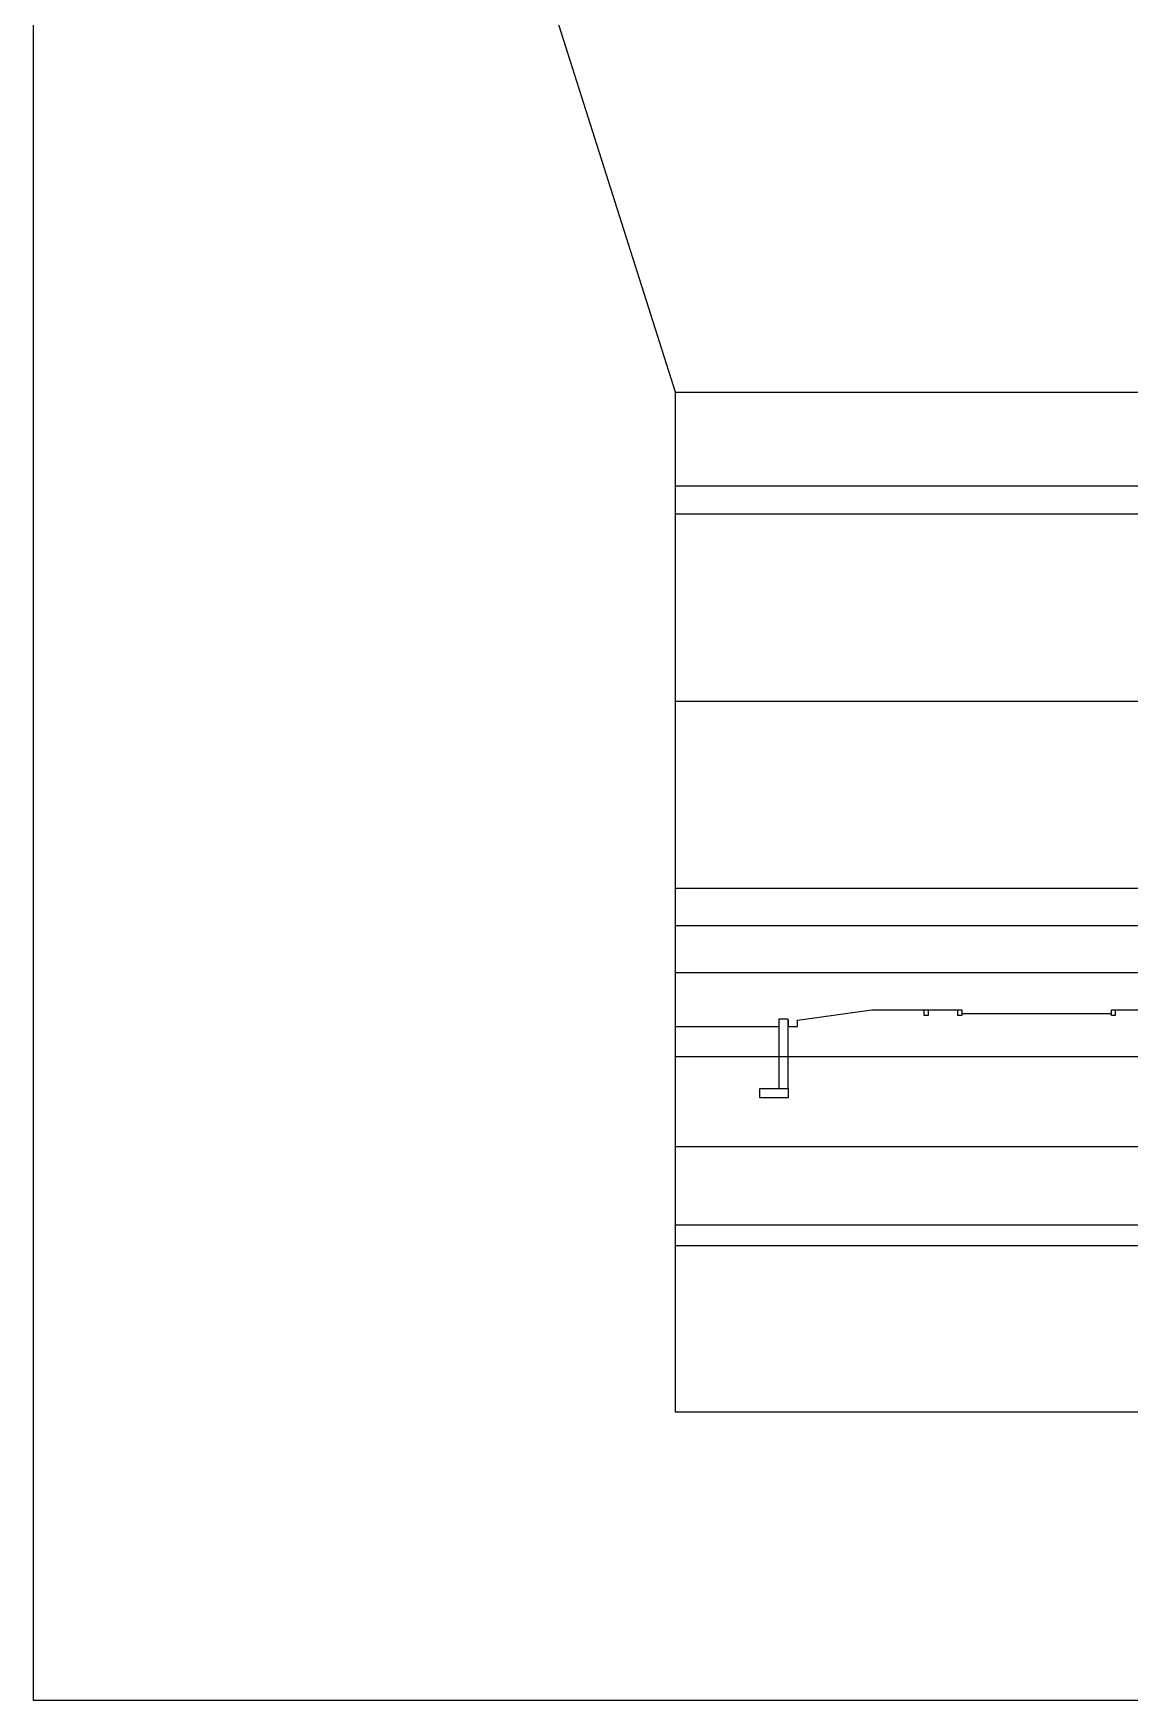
# Model space of a CAD drawing. Header units: millimetres. Extents: x -39468 to 212532, y -94717 to 83483.
# Drawn here: x -39468 to 19089, y -94717 to -5617 of the extents above; entities that cross this region are included whole.
import ezdxf

# ---------------------------------------------------------------- set-up
doc = ezdxf.new("R2010")
doc.units = ezdxf.units.MM
doc.header["$LTSCALE"] = 300
doc.header["$MEASUREMENT"] = 0
doc.linetypes.add('주단면도-1$0$STD_CENTER', pattern=[66, 60, -2, 2, -2])
doc.layers.add('주단면도-1$0$A-ST-AXIS-CEN', color=252, linetype='주단면도-1$0$STD_CENTER')
doc.layers.add('주단면도-1$0$A-ST-CONC', color=2, linetype='CONTINUOUS')
doc.layers.add('주단면도-1$0$Defpoint', color=161, linetype='CONTINUOUS', plot=False)

msp = doc.modelspace()

# ---------------------------------------------------------------- linework, layer by layer
at = {"layer": '주단면도-1$0$A-ST-AXIS-CEN', "linetype": 'Continuous'}
for p, q in [((-5170, -29798), (168381, -29798)), ((-5170, -31298), (168381, -31298)), ((-5170, -41298), (168381, -41298)), ((-5170, -51298), (168381, -51298)), ((-5170, -53298), (168381, -53298)), ((-5170, -55798), (36120, -55798)), ((-5170, -60298), (168381, -60298)), ((-5170, -65098), (168381, -65098)), ((-5170, -69298), (168381, -69298)), ((-5170, -70398), (168381, -70398))]:
    msp.add_line(p, q, dxfattribs=at)
at = {"layer": '주단면도-1$0$A-ST-CONC'}
for p, q in [((5311, -57798), (9920, -57798)), ((-5165, -58698), (342, -58698))]:
    msp.add_line(p, q, dxfattribs=at)
for points in [[(842, -58348), (842, -58698), (1342, -58698), (1342, -58348), (5311, -57798)], [(18320, -57798), (20120, -57798)], [(10120, -57998), (18120, -57998)]]:
    msp.add_lwpolyline(points, dxfattribs=at)
for points in [[(8120, -57798), (8320, -57798), (8320, -58098), (8120, -58098)], [(9920, -57798), (10120, -57798), (10120, -58098), (9920, -58098)], [(18120, -57798), (18320, -57798), (18320, -58098), (18120, -58098)], [(342, -61998), (842, -61998), (842, -58298), (342, -58298)], [(842, -62498), (-658, -62498), (-658, -61998), (842, -61998)]]:
    msp.add_lwpolyline(points, close=True, dxfattribs=at)
at = {"layer": '주단면도-1$0$Defpoint'}
for p, q in [((-5170, -24798), (-39468, 83483)), ((-5170, -24798), (168376, -24798)), ((-5170, -79298), (-5170, -24798)), ((168376, -79298), (-5170, -79298))]:
    msp.add_line(p, q, dxfattribs=at)
msp.add_lwpolyline([(-39468, 83483), (212532, 83483), (212532, -94717), (-39468, -94717)], close=True, dxfattribs=at)
msp.add_lwpolyline([(-39468, 83483), (212532, 83483), (212532, -94717), (-39468, -94717)], close=True, dxfattribs=at)

doc.saveas('drawing.dxf')
